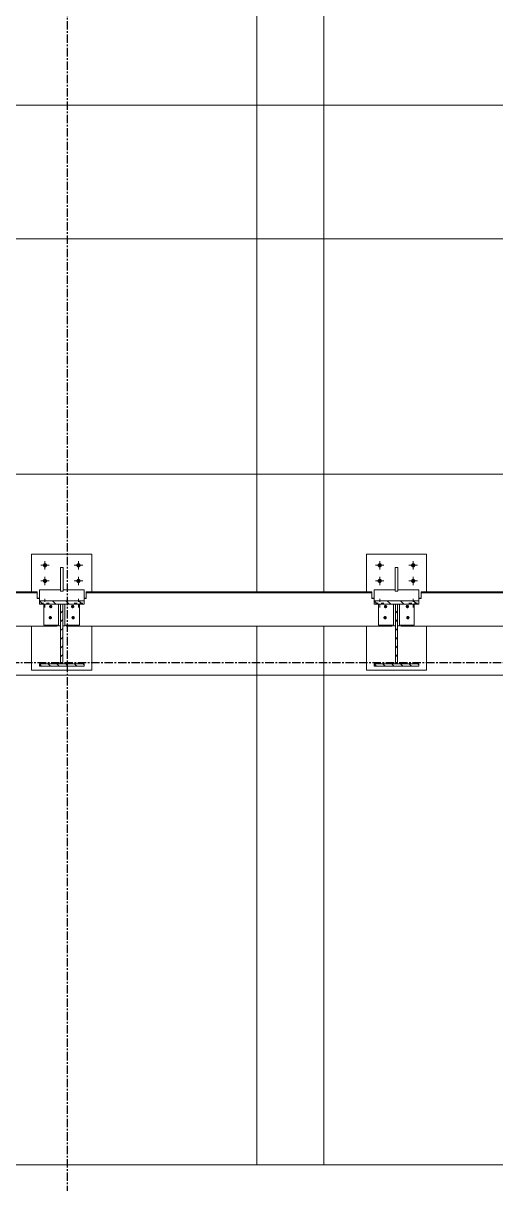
# Model space of a CAD drawing. Header units: millimetres. Extents: x -153298 to 620751, y -313239 to 250031.
# Drawn here: x 43435 to 45553, y -122240 to -117038 of the extents above; entities that cross this region are included whole.
import ezdxf

# ---------------------------------------------------------------- set-up
doc = ezdxf.new("R2010")
doc.units = ezdxf.units.MM
doc.linetypes.add('CENTER', pattern=[2, 1.25, -0.25, 0.25, -0.25])
doc.linetypes.add('XKITLINE00', pattern=[0])
doc.layers.add('Bolt', color=7, linetype='Continuous', lineweight=0)
doc.layers.add('Part', color=7, linetype='Continuous', lineweight=0)

# ---------------------------------------------------------------- blocks, each defined once
blk = doc.blocks.new('*A189188')
at = {"layer": 'Part', "color": 7, "linetype": 'XKITLINE00', "lineweight": 0}
for p, q in [((399.378077, -21.078283), (399.257912, -20.958118)), ((399.850187, -21.078283), (399.730023, -20.958118)), ((400.322298, -21.078283), (400.202133, -20.958118)), ((400.794408, -21.078283), (400.674244, -20.958118))]:
    blk.add_line(p, q, dxfattribs=at)
blk = doc.blocks.new('*A190189')
at = {"layer": 'Part', "color": 7, "linetype": 'XKITLINE00', "lineweight": 0}
for p, q in [((411.378077, -21.078283), (411.257912, -20.958118)), ((411.850187, -21.078283), (411.730023, -20.958118)), ((412.322298, -21.078283), (412.202133, -20.958118)), ((412.794408, -21.078283), (412.674244, -20.958118))]:
    blk.add_line(p, q, dxfattribs=at)
blk = doc.blocks.new('*A191190')
at = {"layer": 'Part', "color": 7, "linetype": 'XKITLINE00', "lineweight": 0}
for p, q in [((399.337912, -23.297436), (399.257912, -23.217436)), ((399.652221, -23.297436), (399.572221, -23.217436)), ((399.96653, -23.297436), (399.88653, -23.217436)), ((400.280839, -23.297436), (400.200839, -23.217436)), ((400.595148, -23.297436), (400.515148, -23.217436)), ((400.857912, -23.245891), (400.829457, -23.217436))]:
    blk.add_line(p, q, dxfattribs=at)
blk = doc.blocks.new('*A192191')
at = {"layer": 'Part', "color": 7, "linetype": 'XKITLINE00', "lineweight": 0}
for p, q in [((400.017912, -21.392591), (400.097912, -21.312591)), ((400.017912, -21.7069), (400.097912, -21.6269)), ((400.017912, -22.021209), (400.097912, -21.941209)), ((400.017912, -22.335517), (400.097912, -22.255517)), ((400.017912, -22.649826), (400.097912, -22.569826)), ((400.017912, -22.964135), (400.097912, -22.884135)), ((400.07892, -23.217436), (400.097912, -23.198444))]:
    blk.add_line(p, q, dxfattribs=at)
blk = doc.blocks.new('*A193192')
at = {"layer": 'Part', "color": 7, "linetype": 'XKITLINE00', "lineweight": 0}
for p, q in [((411.337912, -23.297436), (411.257912, -23.217436)), ((411.652221, -23.297436), (411.572221, -23.217436)), ((411.96653, -23.297436), (411.88653, -23.217436)), ((412.280839, -23.297436), (412.200839, -23.217436)), ((412.595148, -23.297436), (412.515148, -23.217436)), ((412.857912, -23.245891), (412.829457, -23.217436))]:
    blk.add_line(p, q, dxfattribs=at)
blk = doc.blocks.new('*A194193')
at = {"layer": 'Part', "color": 7, "linetype": 'XKITLINE00', "lineweight": 0}
for p, q in [((412.017912, -21.392591), (412.097912, -21.312591)), ((412.017912, -21.7069), (412.097912, -21.6269)), ((412.017912, -22.021209), (412.097912, -21.941209)), ((412.017912, -22.335517), (412.097912, -22.255517)), ((412.017912, -22.649826), (412.097912, -22.569826)), ((412.017912, -22.964135), (412.097912, -22.884135)), ((412.07892, -23.217436), (412.097912, -23.198444))]:
    blk.add_line(p, q, dxfattribs=at)
blk = doc.blocks.new('*A12441209')
at = {"layer": 'Bolt'}
for points in [[(399.672, -21.1), (399.678, -21.1), (399.683, -21.102), (399.689, -21.104), (399.694, -21.106), (399.699, -21.109), (399.704, -21.113), (399.708, -21.117), (399.712, -21.121), (399.716, -21.126), (399.719, -21.131), (399.721, -21.136), (399.723, -21.142), (399.725, -21.147), (399.726, -21.153), (399.726, -21.159), (399.726, -21.165), (399.725, -21.171), (399.723, -21.177), (399.721, -21.182), (399.719, -21.187), (399.716, -21.192), (399.712, -21.197), (399.708, -21.202), (399.704, -21.205), (399.699, -21.209), (399.694, -21.212), (399.689, -21.215), (399.683, -21.217), (399.678, -21.218), (399.672, -21.219), (399.666, -21.219), (399.66, -21.219), (399.654, -21.218), (399.649, -21.217), (399.643, -21.215), (399.638, -21.212), (399.633, -21.209), (399.628, -21.205), (399.624, -21.202), (399.62, -21.197), (399.616, -21.192), (399.613, -21.187), (399.611, -21.182), (399.609, -21.177), (399.607, -21.171), (399.606, -21.165), (399.606, -21.159), (399.606, -21.153), (399.607, -21.147), (399.609, -21.142), (399.611, -21.136), (399.613, -21.131), (399.616, -21.126), (399.62, -21.121), (399.624, -21.117), (399.628, -21.113), (399.633, -21.109), (399.638, -21.106), (399.643, -21.104), (399.649, -21.102), (399.654, -21.1), (399.66, -21.1), (399.666, -21.099)], [(399.655, -21.499), (399.661, -21.5), (399.667, -21.501), (399.672, -21.503), (399.678, -21.505), (399.683, -21.508), (399.687, -21.512), (399.692, -21.516), (399.696, -21.52), (399.699, -21.525), (399.702, -21.53), (399.705, -21.535), (399.707, -21.541), (399.708, -21.547), (399.709, -21.552), (399.709, -21.558), (399.709, -21.564), (399.708, -21.57), (399.707, -21.576), (399.705, -21.581), (399.702, -21.587), (399.699, -21.592), (399.696, -21.596), (399.692, -21.601), (399.687, -21.605), (399.683, -21.608), (399.678, -21.611), (399.672, -21.614), (399.667, -21.616), (399.661, -21.617), (399.655, -21.618), (399.649, -21.618), (399.644, -21.618), (399.638, -21.617), (399.632, -21.616), (399.626, -21.614), (399.621, -21.611), (399.616, -21.608), (399.611, -21.605), (399.607, -21.601), (399.603, -21.596), (399.6, -21.592), (399.596, -21.587), (399.594, -21.581), (399.592, -21.576), (399.591, -21.57), (399.59, -21.564), (399.589, -21.558), (399.59, -21.552), (399.591, -21.547), (399.592, -21.541), (399.594, -21.535), (399.596, -21.53), (399.6, -21.525), (399.603, -21.52), (399.607, -21.516), (399.611, -21.512), (399.616, -21.508), (399.621, -21.505), (399.626, -21.503), (399.632, -21.501), (399.638, -21.5), (399.644, -21.499), (399.649, -21.498)]]:
    blk.add_hatch(color=7, dxfattribs=at).paths.add_polyline_path(points, flags=17)
at = {"layer": 'Bolt', "color": 7, "linetype": 'XKITLINE00', "lineweight": 0}
for p, q in [((399.666, -21.162), (399.666, -21.143)), ((399.649, -21.562), (399.649, -21.542))]:
    blk.add_line(p, q, dxfattribs=at)
blk = doc.blocks.new('*A12451210')
at = {"layer": 'Part', "color": 7, "linetype": 'XKITLINE00', "lineweight": 0}
for p, q in [((398.97788, -19.280042), (401.13788, -19.280042)), ((398.97788, -20.634477), (398.97788, -19.280042)), ((401.13788, -20.634477), (401.13788, -19.280042)), ((398.97788, -23.440042), (398.97788, -21.864234)), ((401.13788, -23.440042), (401.13788, -21.864234)), ((398.97788, -23.440042), (401.13788, -23.440042))]:
    blk.add_line(p, q, dxfattribs=at)
blk = doc.blocks.new('*A12461211')
at = {"layer": 'Part', "color": 7, "linetype": 'XKITLINE00', "lineweight": 0}
for p, q in [((400.105912, -19.760081), (400.009912, -19.760081)), ((400.009912, -20.611492), (400.009912, -19.760081)), ((400.105912, -20.611492), (400.105912, -19.760081)), ((400.105912, -20.611492), (400.009912, -20.611492))]:
    blk.add_line(p, q, dxfattribs=at)
blk = doc.blocks.new('*A12471212')
at = {"layer": 'Part', "color": 7, "linetype": 'XKITLINE00', "lineweight": 0}
for p, q in [((399.417902, -21.078283), (399.417902, -21.828163)), ((399.945902, -21.078283), (399.945902, -21.855796)), ((399.417902, -21.828163), (399.945902, -21.828163)), ((399.945902, -21.855796), (400.017902, -21.855796))]:
    blk.add_line(p, q, dxfattribs=at)
blk = doc.blocks.new('*A12481213')
at = {"layer": 'Part', "color": 7, "linetype": 'XKITLINE00', "lineweight": 0}
for p, q in [((400.169912, -21.855796), (400.169912, -21.078283)), ((400.697912, -21.828163), (400.697912, -21.078283)), ((400.097912, -21.855796), (400.169912, -21.855796)), ((400.169912, -21.828163), (400.697912, -21.828163))]:
    blk.add_line(p, q, dxfattribs=at)
blk = doc.blocks.new('*A12491214')
at = {"layer": 'Part', "color": 7, "linetype": 'XKITLINE00', "lineweight": 0}
for p, q in [((423.177912, -20.634477), (412.937912, -20.634477)), ((412.937912, -20.634477), (412.937912, -20.865605)), ((412.937912, -20.665879), (423.177912, -20.665879)), ((423.177912, -20.634477), (423.177912, -20.865605)), ((412.857912, -20.862883), (412.937912, -20.862883)), ((412.857912, -20.865605), (412.937912, -20.865605)), ((423.177912, -20.862883), (423.257912, -20.862883)), ((423.177912, -20.865605), (423.257912, -20.865605)), ((412.217883, -21.864234), (412.217883, -21.828163)), ((412.217883, -21.864234), (423.897912, -21.864234)), ((423.897912, -21.864234), (423.897912, -21.828163))]:
    blk.add_line(p, q, dxfattribs=at)
blk = doc.blocks.new('*A12501215')
at = {"layer": 'Bolt'}
for points in [[(411.382, -19.673), (411.383, -19.665), (411.385, -19.658), (411.388, -19.651), (411.391, -19.644), (411.395, -19.638), (411.399, -19.632), (411.404, -19.626), (411.41, -19.621), (411.416, -19.617), (411.422, -19.613), (411.429, -19.61), (411.436, -19.607), (411.443, -19.606), (411.45, -19.604), (411.458, -19.604), (411.465, -19.604), (411.473, -19.606), (411.48, -19.607), (411.487, -19.61), (411.494, -19.613), (411.5, -19.617), (411.506, -19.621), (411.512, -19.626), (411.517, -19.632), (411.521, -19.638), (411.525, -19.644), (411.528, -19.651), (411.531, -19.658), (411.532, -19.665), (411.534, -19.673), (411.534, -19.68), (411.534, -19.687), (411.532, -19.695), (411.531, -19.702), (411.528, -19.709), (411.525, -19.716), (411.521, -19.722), (411.517, -19.728), (411.512, -19.734), (411.506, -19.739), (411.5, -19.743), (411.494, -19.747), (411.487, -19.75), (411.48, -19.753), (411.473, -19.755), (411.465, -19.756), (411.458, -19.756), (411.45, -19.756), (411.443, -19.755), (411.436, -19.753), (411.429, -19.75), (411.422, -19.747), (411.416, -19.743), (411.41, -19.739), (411.404, -19.734), (411.399, -19.728), (411.395, -19.722), (411.391, -19.716), (411.388, -19.709), (411.385, -19.702), (411.383, -19.695), (411.382, -19.687), (411.382, -19.68)], [(412.582, -19.673), (412.583, -19.665), (412.585, -19.658), (412.588, -19.651), (412.591, -19.644), (412.595, -19.638), (412.599, -19.632), (412.604, -19.626), (412.61, -19.621), (412.616, -19.617), (412.622, -19.613), (412.629, -19.61), (412.636, -19.607), (412.643, -19.606), (412.65, -19.604), (412.658, -19.604), (412.665, -19.604), (412.673, -19.606), (412.68, -19.607), (412.687, -19.61), (412.694, -19.613), (412.7, -19.617), (412.706, -19.621), (412.712, -19.626), (412.717, -19.632), (412.721, -19.638), (412.725, -19.644), (412.728, -19.651), (412.731, -19.658), (412.732, -19.665), (412.734, -19.673), (412.734, -19.68), (412.734, -19.687), (412.732, -19.695), (412.731, -19.702), (412.728, -19.709), (412.725, -19.716), (412.721, -19.722), (412.717, -19.728), (412.712, -19.734), (412.706, -19.739), (412.7, -19.743), (412.694, -19.747), (412.687, -19.75), (412.68, -19.753), (412.673, -19.755), (412.665, -19.756), (412.658, -19.756), (412.65, -19.756), (412.643, -19.755), (412.636, -19.753), (412.629, -19.75), (412.622, -19.747), (412.616, -19.743), (412.61, -19.739), (412.604, -19.734), (412.599, -19.728), (412.595, -19.722), (412.591, -19.716), (412.588, -19.709), (412.585, -19.702), (412.583, -19.695), (412.582, -19.687), (412.582, -19.68)], [(411.382, -20.233), (411.383, -20.225), (411.385, -20.218), (411.388, -20.211), (411.391, -20.204), (411.395, -20.198), (411.399, -20.192), (411.404, -20.186), (411.41, -20.181), (411.416, -20.177), (411.422, -20.173), (411.429, -20.17), (411.436, -20.167), (411.443, -20.166), (411.45, -20.164), (411.458, -20.164), (411.465, -20.164), (411.473, -20.166), (411.48, -20.167), (411.487, -20.17), (411.494, -20.173), (411.5, -20.177), (411.506, -20.181), (411.512, -20.186), (411.517, -20.192), (411.521, -20.198), (411.525, -20.204), (411.528, -20.211), (411.531, -20.218), (411.532, -20.225), (411.534, -20.233), (411.534, -20.24), (411.534, -20.247), (411.532, -20.255), (411.531, -20.262), (411.528, -20.269), (411.525, -20.276), (411.521, -20.282), (411.517, -20.288), (411.512, -20.294), (411.506, -20.299), (411.5, -20.303), (411.494, -20.307), (411.487, -20.31), (411.48, -20.313), (411.473, -20.315), (411.465, -20.316), (411.458, -20.316), (411.45, -20.316), (411.443, -20.315), (411.436, -20.313), (411.429, -20.31), (411.422, -20.307), (411.416, -20.303), (411.41, -20.299), (411.404, -20.294), (411.399, -20.288), (411.395, -20.282), (411.391, -20.276), (411.388, -20.269), (411.385, -20.262), (411.383, -20.255), (411.382, -20.247), (411.382, -20.24)], [(412.582, -20.233), (412.583, -20.225), (412.585, -20.218), (412.588, -20.211), (412.591, -20.204), (412.595, -20.198), (412.599, -20.192), (412.604, -20.186), (412.61, -20.181), (412.616, -20.177), (412.622, -20.173), (412.629, -20.17), (412.636, -20.167), (412.643, -20.166), (412.65, -20.164), (412.658, -20.164), (412.665, -20.164), (412.673, -20.166), (412.68, -20.167), (412.687, -20.17), (412.694, -20.173), (412.7, -20.177), (412.706, -20.181), (412.712, -20.186), (412.717, -20.192), (412.721, -20.198), (412.725, -20.204), (412.728, -20.211), (412.731, -20.218), (412.732, -20.225), (412.734, -20.233), (412.734, -20.24), (412.734, -20.247), (412.732, -20.255), (412.731, -20.262), (412.728, -20.269), (412.725, -20.276), (412.721, -20.282), (412.717, -20.288), (412.712, -20.294), (412.706, -20.299), (412.7, -20.303), (412.694, -20.307), (412.687, -20.31), (412.68, -20.313), (412.673, -20.315), (412.665, -20.316), (412.658, -20.316), (412.65, -20.316), (412.643, -20.315), (412.636, -20.313), (412.629, -20.31), (412.622, -20.307), (412.616, -20.303), (412.61, -20.299), (412.604, -20.294), (412.599, -20.288), (412.595, -20.282), (412.591, -20.276), (412.588, -20.269), (412.585, -20.262), (412.583, -20.255), (412.582, -20.247), (412.582, -20.24)]]:
    blk.add_hatch(color=7, dxfattribs=at).paths.add_polyline_path(points, flags=17)
at = {"layer": 'Bolt', "color": 7, "linetype": 'XKITLINE00', "lineweight": 0}
for p, q in [((411.458, -19.832), (411.458, -19.528)), ((412.658, -19.832), (412.658, -19.528)), ((411.306, -19.68), (411.61, -19.68)), ((412.506, -19.68), (412.81, -19.68)), ((411.306, -20.24), (411.61, -20.24)), ((411.458, -20.392), (411.458, -20.088)), ((412.506, -20.24), (412.81, -20.24)), ((412.658, -20.392), (412.658, -20.088)), ((411.306, -21.04), (411.407, -21.04)), ((411.458, -20.888), (411.458, -20.989)), ((411.458, -21.192), (411.458, -21.091)), ((411.61, -21.04), (411.509, -21.04)), ((412.506, -21.04), (412.607, -21.04)), ((412.658, -20.888), (412.658, -20.989)), ((412.658, -21.192), (412.658, -21.091)), ((412.81, -21.04), (412.709, -21.04))]:
    blk.add_line(p, q, dxfattribs=at)
blk = doc.blocks.new('*A12511216')
at = {"layer": 'Bolt'}
for points in [[(412.456, -21.1), (412.462, -21.1), (412.467, -21.102), (412.473, -21.104), (412.478, -21.106), (412.483, -21.109), (412.488, -21.113), (412.492, -21.117), (412.496, -21.121), (412.5, -21.126), (412.503, -21.131), (412.505, -21.136), (412.507, -21.142), (412.509, -21.147), (412.51, -21.153), (412.51, -21.159), (412.51, -21.165), (412.509, -21.171), (412.507, -21.177), (412.505, -21.182), (412.503, -21.187), (412.5, -21.192), (412.496, -21.197), (412.492, -21.202), (412.488, -21.205), (412.483, -21.209), (412.478, -21.212), (412.473, -21.215), (412.467, -21.217), (412.462, -21.218), (412.456, -21.219), (412.45, -21.219), (412.444, -21.219), (412.438, -21.218), (412.432, -21.217), (412.427, -21.215), (412.422, -21.212), (412.417, -21.209), (412.412, -21.205), (412.407, -21.202), (412.403, -21.197), (412.4, -21.192), (412.397, -21.187), (412.394, -21.182), (412.392, -21.177), (412.391, -21.171), (412.39, -21.165), (412.39, -21.159), (412.39, -21.153), (412.391, -21.147), (412.392, -21.142), (412.394, -21.136), (412.397, -21.131), (412.4, -21.126), (412.403, -21.121), (412.407, -21.117), (412.412, -21.113), (412.417, -21.109), (412.422, -21.106), (412.427, -21.104), (412.432, -21.102), (412.438, -21.1), (412.444, -21.1), (412.45, -21.099)], [(412.472, -21.499), (412.478, -21.5), (412.484, -21.501), (412.489, -21.503), (412.495, -21.505), (412.5, -21.508), (412.504, -21.512), (412.509, -21.516), (412.513, -21.52), (412.516, -21.525), (412.519, -21.53), (412.522, -21.535), (412.524, -21.541), (412.525, -21.547), (412.526, -21.552), (412.526, -21.558), (412.526, -21.564), (412.525, -21.57), (412.524, -21.576), (412.522, -21.581), (412.519, -21.587), (412.516, -21.592), (412.513, -21.596), (412.509, -21.601), (412.504, -21.605), (412.5, -21.608), (412.495, -21.611), (412.489, -21.614), (412.484, -21.616), (412.478, -21.617), (412.472, -21.618), (412.466, -21.618), (412.461, -21.618), (412.455, -21.617), (412.449, -21.616), (412.443, -21.614), (412.438, -21.611), (412.433, -21.608), (412.428, -21.605), (412.424, -21.601), (412.42, -21.596), (412.417, -21.592), (412.413, -21.587), (412.411, -21.581), (412.409, -21.576), (412.408, -21.57), (412.407, -21.564), (412.406, -21.558), (412.407, -21.552), (412.408, -21.547), (412.409, -21.541), (412.411, -21.535), (412.413, -21.53), (412.417, -21.525), (412.42, -21.52), (412.424, -21.516), (412.428, -21.512), (412.433, -21.508), (412.438, -21.505), (412.443, -21.503), (412.449, -21.501), (412.455, -21.5), (412.461, -21.499), (412.466, -21.498)]]:
    blk.add_hatch(color=7, dxfattribs=at).paths.add_polyline_path(points, flags=17)
at = {"layer": 'Bolt', "color": 7, "linetype": 'XKITLINE00', "lineweight": 0}
for p, q in [((412.45, -21.162), (412.45, -21.143)), ((412.466, -21.562), (412.466, -21.542))]:
    blk.add_line(p, q, dxfattribs=at)
blk = doc.blocks.new('*A12521217')
at = {"layer": 'Bolt'}
for points in [[(411.672, -21.1), (411.678, -21.1), (411.683, -21.102), (411.689, -21.104), (411.694, -21.106), (411.699, -21.109), (411.704, -21.113), (411.708, -21.117), (411.712, -21.121), (411.716, -21.126), (411.719, -21.131), (411.721, -21.136), (411.723, -21.142), (411.725, -21.147), (411.726, -21.153), (411.726, -21.159), (411.726, -21.165), (411.725, -21.171), (411.723, -21.177), (411.721, -21.182), (411.719, -21.187), (411.716, -21.192), (411.712, -21.197), (411.708, -21.202), (411.704, -21.205), (411.699, -21.209), (411.694, -21.212), (411.689, -21.215), (411.683, -21.217), (411.678, -21.218), (411.672, -21.219), (411.666, -21.219), (411.66, -21.219), (411.654, -21.218), (411.649, -21.217), (411.643, -21.215), (411.638, -21.212), (411.633, -21.209), (411.628, -21.205), (411.624, -21.202), (411.62, -21.197), (411.616, -21.192), (411.613, -21.187), (411.611, -21.182), (411.609, -21.177), (411.607, -21.171), (411.606, -21.165), (411.606, -21.159), (411.606, -21.153), (411.607, -21.147), (411.609, -21.142), (411.611, -21.136), (411.613, -21.131), (411.616, -21.126), (411.62, -21.121), (411.624, -21.117), (411.628, -21.113), (411.633, -21.109), (411.638, -21.106), (411.643, -21.104), (411.649, -21.102), (411.654, -21.1), (411.66, -21.1), (411.666, -21.099)], [(411.655, -21.499), (411.661, -21.5), (411.667, -21.501), (411.672, -21.503), (411.678, -21.505), (411.683, -21.508), (411.687, -21.512), (411.692, -21.516), (411.696, -21.52), (411.699, -21.525), (411.702, -21.53), (411.705, -21.535), (411.707, -21.541), (411.708, -21.547), (411.709, -21.552), (411.709, -21.558), (411.709, -21.564), (411.708, -21.57), (411.707, -21.576), (411.705, -21.581), (411.702, -21.587), (411.699, -21.592), (411.696, -21.596), (411.692, -21.601), (411.687, -21.605), (411.683, -21.608), (411.678, -21.611), (411.672, -21.614), (411.667, -21.616), (411.661, -21.617), (411.655, -21.618), (411.649, -21.618), (411.644, -21.618), (411.638, -21.617), (411.632, -21.616), (411.626, -21.614), (411.621, -21.611), (411.616, -21.608), (411.611, -21.605), (411.607, -21.601), (411.603, -21.596), (411.6, -21.592), (411.596, -21.587), (411.594, -21.581), (411.592, -21.576), (411.591, -21.57), (411.59, -21.564), (411.589, -21.558), (411.59, -21.552), (411.591, -21.547), (411.592, -21.541), (411.594, -21.535), (411.596, -21.53), (411.6, -21.525), (411.603, -21.52), (411.607, -21.516), (411.611, -21.512), (411.616, -21.508), (411.621, -21.505), (411.626, -21.503), (411.632, -21.501), (411.638, -21.5), (411.644, -21.499), (411.649, -21.498)]]:
    blk.add_hatch(color=7, dxfattribs=at).paths.add_polyline_path(points, flags=17)
at = {"layer": 'Bolt', "color": 7, "linetype": 'XKITLINE00', "lineweight": 0}
for p, q in [((411.666, -21.162), (411.666, -21.143)), ((411.649, -21.562), (411.649, -21.542))]:
    blk.add_line(p, q, dxfattribs=at)
blk = doc.blocks.new('*A12531218')
at = {"layer": 'Part', "color": 7, "linetype": 'XKITLINE00', "lineweight": 0}
for p, q in [((410.97788, -19.280042), (413.13788, -19.280042)), ((410.97788, -20.634477), (410.97788, -19.280042)), ((413.13788, -20.634477), (413.13788, -19.280042)), ((410.97788, -23.440042), (410.97788, -21.864234)), ((413.13788, -23.440042), (413.13788, -21.864234)), ((410.97788, -23.440042), (413.13788, -23.440042))]:
    blk.add_line(p, q, dxfattribs=at)
blk = doc.blocks.new('*A12541219')
at = {"layer": 'Part', "color": 7, "linetype": 'XKITLINE00', "lineweight": 0}
for p, q in [((412.105912, -19.760081), (412.009912, -19.760081)), ((412.009912, -20.611492), (412.009912, -19.760081)), ((412.105912, -20.611492), (412.105912, -19.760081)), ((412.105912, -20.611492), (412.009912, -20.611492))]:
    blk.add_line(p, q, dxfattribs=at)
blk = doc.blocks.new('*A12551220')
at = {"layer": 'Part', "color": 7, "linetype": 'XKITLINE00', "lineweight": 0}
for p, q in [((411.417902, -21.078283), (411.417902, -21.828163)), ((411.945902, -21.078283), (411.945902, -21.855796)), ((411.417902, -21.828163), (411.945902, -21.828163)), ((411.945902, -21.855796), (412.017902, -21.855796))]:
    blk.add_line(p, q, dxfattribs=at)
blk = doc.blocks.new('*A12561221')
at = {"layer": 'Part', "color": 7, "linetype": 'XKITLINE00', "lineweight": 0}
for p, q in [((412.169912, -21.855796), (412.169912, -21.078283)), ((412.697912, -21.828163), (412.697912, -21.078283)), ((412.097912, -21.855796), (412.169912, -21.855796)), ((412.169912, -21.828163), (412.697912, -21.828163))]:
    blk.add_line(p, q, dxfattribs=at)
blk = doc.blocks.new('*A12941259')
at = {"layer": 'Part', "color": 7, "linetype": 'XKITLINE00', "lineweight": 0}
for p, q in [((387.097912, -41.177455), (407.057888, -41.177455)), ((409.457888, -41.177455), (416.009888, -41.177455))]:
    blk.add_line(p, q, dxfattribs=at)
blk = doc.blocks.new('*A13121272')
at = {"layer": 'Part', "color": 7, "linetype": 'XKITLINE00', "lineweight": 0}
for p, q in [((370.777888, -3.177455), (516.657888, -3.177455)), ((370.777888, -7.977455), (516.657888, -7.977455))]:
    blk.add_line(p, q, dxfattribs=at)
blk = doc.blocks.new('*A13131273')
at = {"layer": 'Part', "color": 7, "linetype": 'XKITLINE00', "lineweight": 0}
for p, q in [((301.057888, -16.417455), (516.657888, -16.417455)), ((384.897912, -23.617455), (516.657888, -23.617455))]:
    blk.add_line(p, q, dxfattribs=at)
blk = doc.blocks.new('*A13361296')
at = {"layer": 'Part', "color": 7, "linetype": 'XKITLINE00', "lineweight": 0}
for p, q in [((407.057888, -20.634477), (407.057888, 1.142546)), ((409.457888, -20.634477), (409.457888, 1.142546)), ((407.057888, -41.177455), (407.057888, -21.864234)), ((409.457888, -41.177455), (409.457888, -21.864234)), ((407.057888, -41.177455), (409.457888, -41.177455))]:
    blk.add_line(p, q, dxfattribs=at)
blk = doc.blocks.new('*A13381298')
at = {"layer": 'Part', "color": 7, "linetype": 'XKITLINE00', "lineweight": 0}
for p, q in [((399.177912, -20.634477), (388.937912, -20.634477)), ((388.937912, -20.634477), (388.937912, -20.865605)), ((388.937912, -20.665879), (399.177912, -20.665879)), ((399.177912, -20.634477), (399.177912, -20.865605)), ((388.857912, -20.862883), (388.937912, -20.862883)), ((388.857912, -20.865605), (388.937912, -20.865605)), ((399.177912, -20.862883), (399.257912, -20.862883)), ((399.177912, -20.865605), (399.257912, -20.865605)), ((388.217883, -21.864234), (388.217883, -21.828163)), ((388.217883, -21.864234), (399.897912, -21.864234)), ((399.897912, -21.864234), (399.897912, -21.828163))]:
    blk.add_line(p, q, dxfattribs=at)
blk = doc.blocks.new('*A13391299')
at = {"layer": 'Part', "color": 7, "linetype": 'XKITLINE00', "lineweight": 0}
for p, q in [((411.177912, -20.634477), (400.937912, -20.634477)), ((400.937912, -20.634477), (400.937912, -20.865605)), ((400.937912, -20.665879), (411.177912, -20.665879)), ((411.177912, -20.634477), (411.177912, -20.865605)), ((400.857912, -20.862883), (400.937912, -20.862883)), ((400.857912, -20.865605), (400.937912, -20.865605)), ((411.177912, -20.862883), (411.257912, -20.862883)), ((411.177912, -20.865605), (411.257912, -20.865605)), ((400.217883, -21.864234), (400.217883, -21.828163)), ((400.217883, -21.864234), (411.897912, -21.864234)), ((411.897912, -21.864234), (411.897912, -21.828163))]:
    blk.add_line(p, q, dxfattribs=at)
blk = doc.blocks.new('*A13401300')
at = {"layer": 'Bolt'}
for points in [[(399.382, -19.673), (399.383, -19.665), (399.385, -19.658), (399.388, -19.651), (399.391, -19.644), (399.395, -19.638), (399.399, -19.632), (399.404, -19.626), (399.41, -19.621), (399.416, -19.617), (399.422, -19.613), (399.429, -19.61), (399.436, -19.607), (399.443, -19.606), (399.45, -19.604), (399.458, -19.604), (399.465, -19.604), (399.473, -19.606), (399.48, -19.607), (399.487, -19.61), (399.494, -19.613), (399.5, -19.617), (399.506, -19.621), (399.512, -19.626), (399.517, -19.632), (399.521, -19.638), (399.525, -19.644), (399.528, -19.651), (399.531, -19.658), (399.532, -19.665), (399.534, -19.673), (399.534, -19.68), (399.534, -19.687), (399.532, -19.695), (399.531, -19.702), (399.528, -19.709), (399.525, -19.716), (399.521, -19.722), (399.517, -19.728), (399.512, -19.734), (399.506, -19.739), (399.5, -19.743), (399.494, -19.747), (399.487, -19.75), (399.48, -19.753), (399.473, -19.755), (399.465, -19.756), (399.458, -19.756), (399.45, -19.756), (399.443, -19.755), (399.436, -19.753), (399.429, -19.75), (399.422, -19.747), (399.416, -19.743), (399.41, -19.739), (399.404, -19.734), (399.399, -19.728), (399.395, -19.722), (399.391, -19.716), (399.388, -19.709), (399.385, -19.702), (399.383, -19.695), (399.382, -19.687), (399.382, -19.68)], [(400.582, -19.673), (400.583, -19.665), (400.585, -19.658), (400.588, -19.651), (400.591, -19.644), (400.595, -19.638), (400.599, -19.632), (400.604, -19.626), (400.61, -19.621), (400.616, -19.617), (400.622, -19.613), (400.629, -19.61), (400.636, -19.607), (400.643, -19.606), (400.65, -19.604), (400.658, -19.604), (400.665, -19.604), (400.673, -19.606), (400.68, -19.607), (400.687, -19.61), (400.694, -19.613), (400.7, -19.617), (400.706, -19.621), (400.712, -19.626), (400.717, -19.632), (400.721, -19.638), (400.725, -19.644), (400.728, -19.651), (400.731, -19.658), (400.732, -19.665), (400.734, -19.673), (400.734, -19.68), (400.734, -19.687), (400.732, -19.695), (400.731, -19.702), (400.728, -19.709), (400.725, -19.716), (400.721, -19.722), (400.717, -19.728), (400.712, -19.734), (400.706, -19.739), (400.7, -19.743), (400.694, -19.747), (400.687, -19.75), (400.68, -19.753), (400.673, -19.755), (400.665, -19.756), (400.658, -19.756), (400.65, -19.756), (400.643, -19.755), (400.636, -19.753), (400.629, -19.75), (400.622, -19.747), (400.616, -19.743), (400.61, -19.739), (400.604, -19.734), (400.599, -19.728), (400.595, -19.722), (400.591, -19.716), (400.588, -19.709), (400.585, -19.702), (400.583, -19.695), (400.582, -19.687), (400.582, -19.68)], [(399.382, -20.233), (399.383, -20.225), (399.385, -20.218), (399.388, -20.211), (399.391, -20.204), (399.395, -20.198), (399.399, -20.192), (399.404, -20.186), (399.41, -20.181), (399.416, -20.177), (399.422, -20.173), (399.429, -20.17), (399.436, -20.167), (399.443, -20.166), (399.45, -20.164), (399.458, -20.164), (399.465, -20.164), (399.473, -20.166), (399.48, -20.167), (399.487, -20.17), (399.494, -20.173), (399.5, -20.177), (399.506, -20.181), (399.512, -20.186), (399.517, -20.192), (399.521, -20.198), (399.525, -20.204), (399.528, -20.211), (399.531, -20.218), (399.532, -20.225), (399.534, -20.233), (399.534, -20.24), (399.534, -20.247), (399.532, -20.255), (399.531, -20.262), (399.528, -20.269), (399.525, -20.276), (399.521, -20.282), (399.517, -20.288), (399.512, -20.294), (399.506, -20.299), (399.5, -20.303), (399.494, -20.307), (399.487, -20.31), (399.48, -20.313), (399.473, -20.315), (399.465, -20.316), (399.458, -20.316), (399.45, -20.316), (399.443, -20.315), (399.436, -20.313), (399.429, -20.31), (399.422, -20.307), (399.416, -20.303), (399.41, -20.299), (399.404, -20.294), (399.399, -20.288), (399.395, -20.282), (399.391, -20.276), (399.388, -20.269), (399.385, -20.262), (399.383, -20.255), (399.382, -20.247), (399.382, -20.24)], [(400.582, -20.233), (400.583, -20.225), (400.585, -20.218), (400.588, -20.211), (400.591, -20.204), (400.595, -20.198), (400.599, -20.192), (400.604, -20.186), (400.61, -20.181), (400.616, -20.177), (400.622, -20.173), (400.629, -20.17), (400.636, -20.167), (400.643, -20.166), (400.65, -20.164), (400.658, -20.164), (400.665, -20.164), (400.673, -20.166), (400.68, -20.167), (400.687, -20.17), (400.694, -20.173), (400.7, -20.177), (400.706, -20.181), (400.712, -20.186), (400.717, -20.192), (400.721, -20.198), (400.725, -20.204), (400.728, -20.211), (400.731, -20.218), (400.732, -20.225), (400.734, -20.233), (400.734, -20.24), (400.734, -20.247), (400.732, -20.255), (400.731, -20.262), (400.728, -20.269), (400.725, -20.276), (400.721, -20.282), (400.717, -20.288), (400.712, -20.294), (400.706, -20.299), (400.7, -20.303), (400.694, -20.307), (400.687, -20.31), (400.68, -20.313), (400.673, -20.315), (400.665, -20.316), (400.658, -20.316), (400.65, -20.316), (400.643, -20.315), (400.636, -20.313), (400.629, -20.31), (400.622, -20.307), (400.616, -20.303), (400.61, -20.299), (400.604, -20.294), (400.599, -20.288), (400.595, -20.282), (400.591, -20.276), (400.588, -20.269), (400.585, -20.262), (400.583, -20.255), (400.582, -20.247), (400.582, -20.24)]]:
    blk.add_hatch(color=7, dxfattribs=at).paths.add_polyline_path(points, flags=17)
at = {"layer": 'Bolt', "color": 7, "linetype": 'XKITLINE00', "lineweight": 0}
for p, q in [((399.458, -19.832), (399.458, -19.528)), ((400.658, -19.832), (400.658, -19.528)), ((399.306, -19.68), (399.61, -19.68)), ((400.506, -19.68), (400.81, -19.68)), ((399.306, -20.24), (399.61, -20.24)), ((399.458, -20.392), (399.458, -20.088)), ((400.506, -20.24), (400.81, -20.24)), ((400.658, -20.392), (400.658, -20.088)), ((399.306, -21.04), (399.407, -21.04)), ((399.458, -20.888), (399.458, -20.989)), ((399.458, -21.192), (399.458, -21.091)), ((399.61, -21.04), (399.509, -21.04)), ((400.506, -21.04), (400.607, -21.04)), ((400.658, -20.888), (400.658, -20.989)), ((400.658, -21.192), (400.658, -21.091)), ((400.81, -21.04), (400.709, -21.04))]:
    blk.add_line(p, q, dxfattribs=at)
blk = doc.blocks.new('*A13411301')
at = {"layer": 'Bolt'}
for points in [[(400.456, -21.1), (400.462, -21.1), (400.467, -21.102), (400.473, -21.104), (400.478, -21.106), (400.483, -21.109), (400.488, -21.113), (400.492, -21.117), (400.496, -21.121), (400.5, -21.126), (400.503, -21.131), (400.505, -21.136), (400.507, -21.142), (400.509, -21.147), (400.51, -21.153), (400.51, -21.159), (400.51, -21.165), (400.509, -21.171), (400.507, -21.177), (400.505, -21.182), (400.503, -21.187), (400.5, -21.192), (400.496, -21.197), (400.492, -21.202), (400.488, -21.205), (400.483, -21.209), (400.478, -21.212), (400.473, -21.215), (400.467, -21.217), (400.462, -21.218), (400.456, -21.219), (400.45, -21.219), (400.444, -21.219), (400.438, -21.218), (400.432, -21.217), (400.427, -21.215), (400.422, -21.212), (400.417, -21.209), (400.412, -21.205), (400.407, -21.202), (400.403, -21.197), (400.4, -21.192), (400.397, -21.187), (400.394, -21.182), (400.392, -21.177), (400.391, -21.171), (400.39, -21.165), (400.39, -21.159), (400.39, -21.153), (400.391, -21.147), (400.392, -21.142), (400.394, -21.136), (400.397, -21.131), (400.4, -21.126), (400.403, -21.121), (400.407, -21.117), (400.412, -21.113), (400.417, -21.109), (400.422, -21.106), (400.427, -21.104), (400.432, -21.102), (400.438, -21.1), (400.444, -21.1), (400.45, -21.099)], [(400.472, -21.499), (400.478, -21.5), (400.484, -21.501), (400.489, -21.503), (400.495, -21.505), (400.5, -21.508), (400.504, -21.512), (400.509, -21.516), (400.513, -21.52), (400.516, -21.525), (400.519, -21.53), (400.522, -21.535), (400.524, -21.541), (400.525, -21.547), (400.526, -21.552), (400.526, -21.558), (400.526, -21.564), (400.525, -21.57), (400.524, -21.576), (400.522, -21.581), (400.519, -21.587), (400.516, -21.592), (400.513, -21.596), (400.509, -21.601), (400.504, -21.605), (400.5, -21.608), (400.495, -21.611), (400.489, -21.614), (400.484, -21.616), (400.478, -21.617), (400.472, -21.618), (400.466, -21.618), (400.461, -21.618), (400.455, -21.617), (400.449, -21.616), (400.443, -21.614), (400.438, -21.611), (400.433, -21.608), (400.428, -21.605), (400.424, -21.601), (400.42, -21.596), (400.417, -21.592), (400.413, -21.587), (400.411, -21.581), (400.409, -21.576), (400.408, -21.57), (400.407, -21.564), (400.406, -21.558), (400.407, -21.552), (400.408, -21.547), (400.409, -21.541), (400.411, -21.535), (400.413, -21.53), (400.417, -21.525), (400.42, -21.52), (400.424, -21.516), (400.428, -21.512), (400.433, -21.508), (400.438, -21.505), (400.443, -21.503), (400.449, -21.501), (400.455, -21.5), (400.461, -21.499), (400.466, -21.498)]]:
    blk.add_hatch(color=7, dxfattribs=at).paths.add_polyline_path(points, flags=17)
at = {"layer": 'Bolt', "color": 7, "linetype": 'XKITLINE00', "lineweight": 0}
for p, q in [((400.45, -21.162), (400.45, -21.143)), ((400.466, -21.562), (400.466, -21.542))]:
    blk.add_line(p, q, dxfattribs=at)
blk = doc.blocks.new('*A18031752')
at = {"layer": 'Part', "color": 7, "linetype": 'XKITLINE00', "lineweight": 0}
for p, q in [((399.257912, -20.560081), (400.009912, -20.560081)), ((399.257912, -21.078283), (399.257912, -20.560081)), ((400.105912, -20.560081), (400.857912, -20.560081)), ((400.857912, -21.078283), (400.857912, -20.560081)), ((399.257912, -20.958118), (400.857912, -20.958118)), ((400.857912, -21.078283), (399.257912, -21.078283))]:
    blk.add_line(p, q, dxfattribs=at)
blk = doc.blocks.new('*A18041753')
at = {"layer": 'Part', "color": 7, "linetype": 'XKITLINE00', "lineweight": 0}
for p, q in [((411.257912, -20.560081), (412.009912, -20.560081)), ((411.257912, -21.078283), (411.257912, -20.560081)), ((412.105912, -20.560081), (412.857912, -20.560081)), ((412.857912, -21.078283), (412.857912, -20.560081)), ((411.257912, -20.958118), (412.857912, -20.958118)), ((412.857912, -21.078283), (411.257912, -21.078283))]:
    blk.add_line(p, q, dxfattribs=at)
blk = doc.blocks.new('*A18051754')
at = {"layer": 'Part', "color": 7, "linetype": 'XKITLINE00', "lineweight": 0}
for p, q in [((400.857912, -23.217436), (399.257912, -23.217436)), ((399.257912, -23.217436), (399.257912, -23.297436)), ((399.257912, -23.297436), (400.857912, -23.297436)), ((400.857912, -23.297436), (400.857912, -23.217436))]:
    blk.add_line(p, q, dxfattribs=at)
blk = doc.blocks.new('*A18061755')
at = {"layer": 'Part', "color": 7, "linetype": 'XKITLINE00', "lineweight": 0}
for p, q in [((400.097912, -21.078282), (400.017912, -21.078282)), ((400.017912, -21.078282), (400.017912, -23.217436)), ((400.097912, -23.217436), (400.097912, -21.078282)), ((400.017912, -23.217436), (400.097912, -23.217436))]:
    blk.add_line(p, q, dxfattribs=at)
blk = doc.blocks.new('*A18071756')
at = {"layer": 'Part', "color": 7, "linetype": 'XKITLINE00', "lineweight": 0}
for p, q in [((412.857912, -23.217436), (411.257912, -23.217436)), ((411.257912, -23.217436), (411.257912, -23.297436)), ((411.257912, -23.297436), (412.857912, -23.297436)), ((412.857912, -23.297436), (412.857912, -23.217436))]:
    blk.add_line(p, q, dxfattribs=at)
blk = doc.blocks.new('*A18081757')
at = {"layer": 'Part', "color": 7, "linetype": 'XKITLINE00', "lineweight": 0}
for p, q in [((412.097912, -21.078282), (412.017912, -21.078282)), ((412.017912, -21.078282), (412.017912, -23.217436)), ((412.097912, -23.217436), (412.097912, -21.078282)), ((412.017912, -23.217436), (412.097912, -23.217436))]:
    blk.add_line(p, q, dxfattribs=at)

msp = doc.modelspace()

# ---------------------------------------------------------------- linework, layer by layer
at = {"color": 7, "linetype": 'CENTER', "ltscale": 30}
for p, q in [((43632.7713, -109289.1478), (43632.7713, -125527.3802)), ((59557.5016, -119904.9884), (24877.4489, -119904.9884))]:
    msp.add_line(p, q, dxfattribs=at)

# ---------------------------------------------------------------- block references
at = {"color": 7, "lineweight": 0, "xscale": 125, "yscale": 125, "zscale": 125}
for name in ['*A13361296', '*A13121272', '*A13131273', '*A12451210', '*A12531218', '*A13401300', '*A12461211', '*A12501215', '*A12541219', '*A13381298', '*A18031752', '*A13391299', '*A18041753', '*A12491214', '*A189188', '*A190189', '*A12471212', '*A12441209', '*A18061755', '*A192191', '*A12481213', '*A13411301', '*A12551220', '*A12521217', '*A18081757', '*A194193', '*A12561221', '*A12511216', '*A191190', '*A18051754', '*A193192', '*A18071756', '*A12941259']:
    msp.add_blockref(name, (-6399.4671, -117007.8065), dxfattribs=at)

doc.saveas('drawing.dxf')
